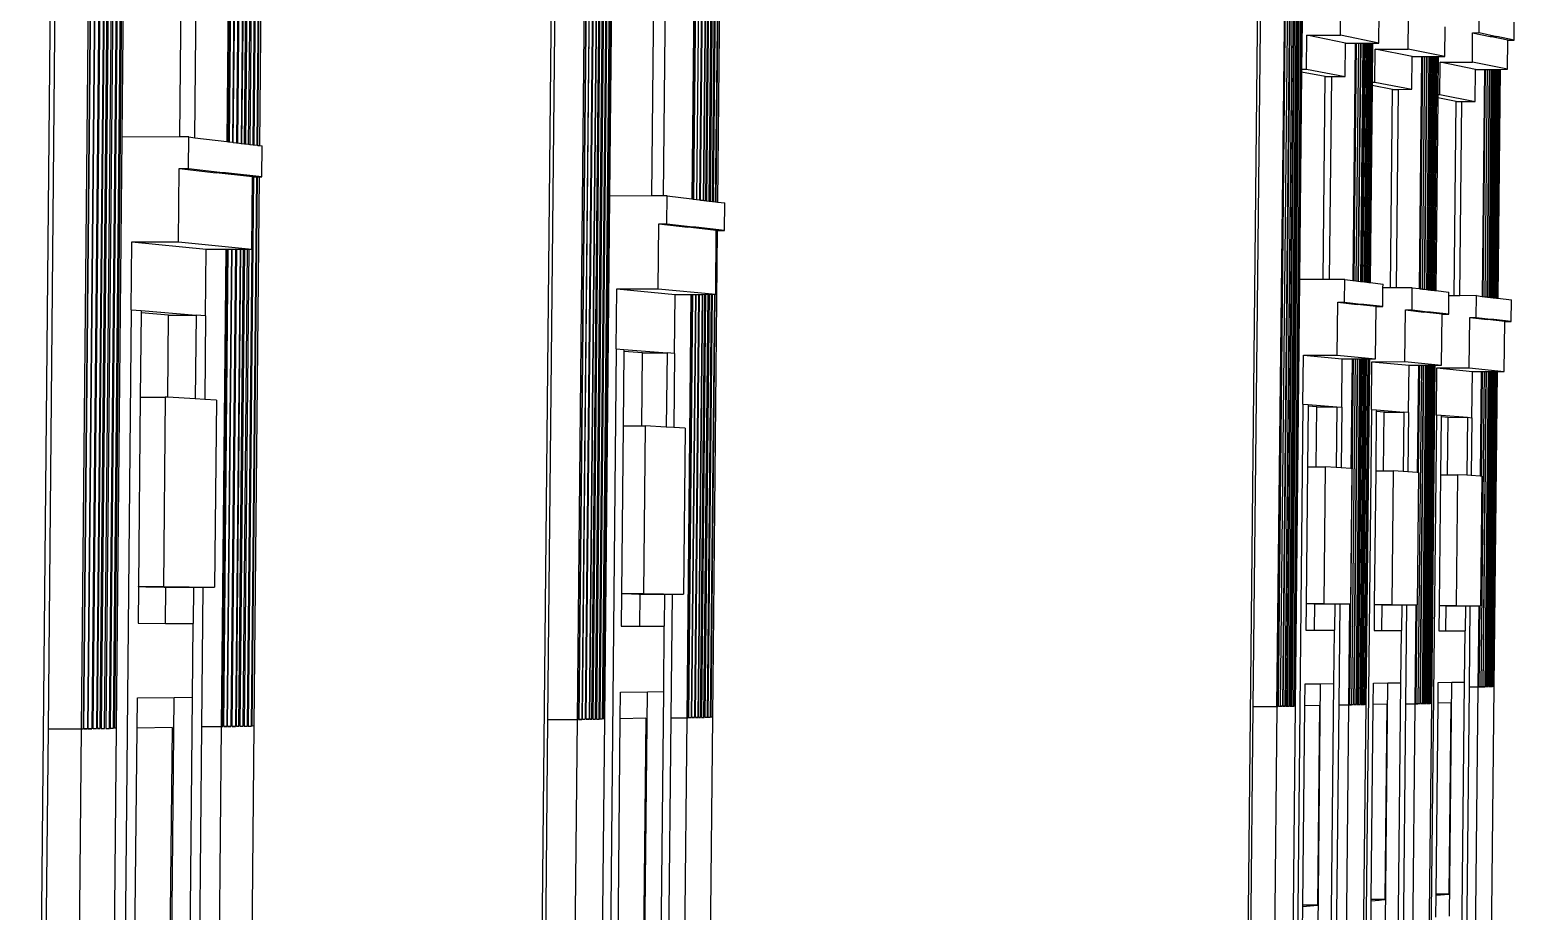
# Model space of a CAD drawing. Extents: x -106 to 80, y -44 to 65.
# Drawn here: x 71.34 to 77.96, y 6.22 to 10.15 of the extents above; entities that cross this region are included whole.
import ezdxf

# ---------------------------------------------------------------- set-up
doc = ezdxf.new("R2010")
doc.units = 0
doc.layers.get('0').update_dxf_attribs({"linetype": 'CONTINUOUS'})

msp = doc.modelspace()

# ---------------------------------------------------------------- linework, layer by layer
for p, q in [((71.3415, 0.549), (71.5346, 20.8057)), ((73.5786, 1.3475), (73.7545, 19.2378)), ((71.5835, 7.0342), (71.6895, 18.1335)), ((71.7051, 18.1337), (71.599, 7.0342)), ((71.6022, 7.0346), (71.7082, 18.1228)), ((71.7238, 18.123), (71.6178, 7.0346)), ((71.6238, 7.035), (71.7297, 18.1106)), ((71.7452, 18.1108), (71.6393, 7.035)), ((71.6437, 7.0353), (71.7496, 18.1014)), ((71.6556, 7.0353), (71.7615, 18.1015)), ((71.7659, 18.09), (71.6601, 7.0357)), ((71.6755, 7.0357), (71.7813, 18.0902)), ((71.7872, 18.0779), (71.6815, 7.0361)), ((71.6969, 7.0361), (71.8026, 18.0781)), ((71.8057, 18.0673), (71.7001, 7.0365)), ((71.7155, 7.0364), (71.8211, 18.0675)), ((76.736, 2.4746), (76.8852, 17.0254)), ((73.791, 7.0763), (73.8876, 16.8811)), ((73.8997, 16.8813), (73.8031, 7.0763)), ((73.8056, 7.0766), (73.9022, 16.8728)), ((73.9143, 16.8729), (73.8177, 7.0766)), ((73.8224, 7.0769), (73.9189, 16.8633)), ((73.931, 16.8634), (73.8345, 7.0769)), ((73.838, 7.0771), (73.9344, 16.856)), ((73.8473, 7.0771), (73.9437, 16.8561)), ((73.9471, 16.8472), (73.8508, 7.0774)), ((73.8629, 7.0774), (73.9592, 16.8473)), ((73.9638, 16.8377), (73.8675, 7.0777)), ((73.8796, 7.0777), (73.9758, 16.8378)), ((73.9782, 16.8294), (73.882, 7.078)), ((73.8941, 7.078), (73.9903, 16.8296)), ((76.9071, 7.1345), (76.989, 15.1123)), ((76.9971, 15.1124), (76.9152, 7.1345)), ((76.9168, 7.1347), (76.9987, 15.1068)), ((77.0067, 15.1069), (76.9249, 7.1347)), ((76.928, 7.1349), (77.0098, 15.1005)), ((77.0178, 15.1006), (76.936, 7.1349)), ((76.9383, 7.135), (77.0201, 15.0957)), ((76.9445, 7.135), (77.0262, 15.0958)), ((77.0285, 15.0898), (76.9468, 7.1352)), ((76.9548, 7.1352), (77.0365, 15.0899)), ((77.0395, 15.0836), (76.9579, 7.1354)), ((76.9658, 7.1354), (77.0475, 15.0836)), ((77.0491, 15.0781), (76.9675, 7.1356)), ((76.9755, 7.1356), (77.0571, 15.0782)), ((76.7948, 7.1342), (76.8672, 13.781)), ((76.9009, 7.1342), (76.9734, 13.7818)), ((71.6428, 13.6306), (71.5798, 7.0339)), ((71.7818, 13.5847), (71.7191, 7.0365)), ((73.8455, 12.9031), (73.7881, 7.076)), ((73.954, 12.8673), (73.8969, 7.0781)), ((76.9539, 11.8752), (76.9052, 7.1343)), ((77.0258, 11.8515), (76.9773, 7.1357)), ((71.4247, 7.0338), (71.4685, 11.6262)), ((71.6153, 11.6269), (71.5714, 7.0337)), ((72.3374, 9.6369), (72.3535, 11.3026)), ((72.3564, 11.3026), (72.3404, 9.6366)), ((72.3547, 9.6348), (72.3708, 11.3027)), ((72.3581, 9.6344), (72.3742, 11.3027)), ((72.382, 11.3028), (72.3659, 9.6334)), ((73.6516, 7.0759), (73.6915, 11.1325)), ((73.8215, 11.1331), (73.7815, 7.0759)), ((72.2342, 11.1147), (72.2201, 9.6514)), ((72.2279, 9.6504), (72.2421, 11.1148)), ((72.2314, 9.65), (72.2455, 11.1148)), ((72.26, 11.1149), (72.2459, 9.6482)), ((72.2489, 9.6478), (72.2631, 11.1149)), ((72.2776, 11.1149), (72.2634, 9.646)), ((72.269, 9.6453), (72.2832, 11.115)), ((72.2977, 11.115), (72.2835, 9.6436)), ((72.2877, 9.643), (72.3019, 11.115)), ((72.2988, 9.6417), (72.313, 11.1151)), ((72.3172, 11.1151), (72.303, 9.6412)), ((72.3174, 9.6394), (72.3317, 11.1152)), ((72.3372, 11.1152), (72.323, 9.6387)), ((71.7649, 10.9571), (71.7526, 9.6715)), ((72.011, 9.6722), (72.0229, 10.9081)), ((72.0782, 9.6689), (72.0901, 10.9084)), ((74.4223, 10.8585), (74.4077, 9.3817)), ((74.3058, 10.692), (74.2929, 9.3959)), ((74.2991, 9.3951), (74.312, 10.692)), ((74.3018, 9.3948), (74.3147, 10.692)), ((74.3261, 10.6921), (74.3132, 9.3934)), ((74.3156, 9.3931), (74.3285, 10.6921)), ((74.3399, 10.6921), (74.327, 9.3917)), ((74.3314, 9.3911), (74.3443, 10.6921)), ((74.3557, 10.6922), (74.3428, 9.3897)), ((74.3461, 9.3893), (74.359, 10.6922)), ((74.3549, 9.3882), (74.3678, 10.6922)), ((74.3711, 10.6922), (74.3581, 9.3878)), ((74.3695, 9.3864), (74.3825, 10.6923)), ((74.3869, 10.6923), (74.3739, 9.3859)), ((74.3852, 9.3845), (74.3982, 10.6923)), ((74.4006, 10.6924), (74.3876, 9.3842)), ((74.3989, 9.3828), (74.4119, 10.6924)), ((74.4015, 9.3825), (74.4145, 10.6924)), ((73.9376, 10.5446), (73.9264, 9.4088)), ((74.114, 9.4092), (74.1249, 10.509)), ((74.1668, 9.4094), (74.1777, 10.5092)), ((77.0147, 10.3477), (77.0108, 9.9743)), ((77.1839, 10.1258), (77.1853, 10.2633)), ((77.355, 10.0908), (77.3564, 10.2265)), ((77.4855, 10.0641), (77.4869, 10.1985)), ((77.8018, 10.137), (77.8026, 10.2183)), ((77.032, 9.9743), (77.0335, 10.1253)), ((77.0335, 10.1253), (77.1839, 10.1258)), ((77.2065, 10.0903), (77.0335, 10.1253)), ((77.355, 10.0908), (77.1839, 10.1258)), ((77.649, 10.0306), (77.6504, 10.1633)), ((77.7716, 10.0055), (77.773, 10.1369)), ((77.773, 10.1369), (77.8018, 10.137)), ((77.773, 10.1369), (77.8517, 10.12)), ((77.8018, 10.137), (77.8803, 10.1201)), ((77.9578, 10.1034), (77.9587, 10.1836)), ((77.205, 9.9413), (77.2065, 10.0903)), ((77.2065, 10.0903), (77.2499, 10.0905)), ((77.2499, 10.0905), (77.239, 9.0327)), ((77.2432, 9.0322), (77.2541, 10.0905)), ((77.245, 9.0319), (77.2559, 10.0905)), ((77.2499, 10.0905), (77.2541, 10.0905)), ((77.2636, 10.0905), (77.2526, 9.031)), ((77.2541, 10.0905), (77.2559, 10.0905)), ((77.2542, 9.0308), (77.2651, 10.0905)), ((77.2559, 10.0905), (77.2636, 10.0905)), ((77.2728, 10.0905), (77.2619, 9.0299)), ((77.2636, 10.0905), (77.2651, 10.0905)), ((77.2648, 9.0295), (77.2758, 10.0905)), ((77.2651, 10.0905), (77.2728, 10.0905)), ((77.2834, 10.0906), (77.2725, 9.0286)), ((77.2728, 10.0905), (77.2758, 10.0905)), ((77.2747, 9.0283), (77.2856, 10.0906)), ((77.2758, 10.0905), (77.2834, 10.0906)), ((77.2805, 9.0276), (77.2915, 10.0906)), ((77.2937, 10.0906), (77.2827, 9.0273)), ((77.2834, 10.0906), (77.2856, 10.0906)), ((77.2856, 10.0906), (77.2915, 10.0906)), ((77.2904, 9.0264), (77.3013, 10.0906)), ((77.2915, 10.0906), (77.2937, 10.0906)), ((77.3043, 10.0906), (77.2933, 9.026)), ((77.2937, 10.0906), (77.3013, 10.0906)), ((77.3009, 9.0251), (77.3119, 10.0906)), ((77.3013, 10.0906), (77.3043, 10.0906)), ((77.3135, 10.0907), (77.3025, 9.0249)), ((77.3043, 10.0906), (77.3119, 10.0906)), ((77.3101, 9.0239), (77.3211, 10.0907)), ((77.3119, 9.0237), (77.3229, 10.0907)), ((77.3119, 10.0906), (77.3135, 10.0907)), ((77.3135, 10.0907), (77.3211, 10.0907)), ((77.3211, 10.0907), (77.3229, 10.0907)), ((77.3229, 10.0907), (77.327, 10.0907)), ((77.327, 10.0907), (77.3252, 9.916)), ((77.327, 10.0907), (77.355, 10.0908)), ((77.337, 9.916), (77.3385, 10.0636)), ((77.3385, 10.0636), (77.4855, 10.0641)), ((77.5038, 10.0301), (77.3385, 10.0636)), ((77.649, 10.0306), (77.4855, 10.0641)), ((77.8517, 10.12), (77.8803, 10.1201)), ((77.9294, 10.1033), (77.8517, 10.12)), ((77.9578, 10.1034), (77.8803, 10.1201)), ((77.9281, 9.9735), (77.9294, 10.1033)), ((77.9294, 10.1033), (77.9578, 10.1034)), ((77.5023, 9.8844), (77.5038, 10.0301)), ((77.5038, 10.0301), (77.5455, 10.0303)), ((77.5455, 10.0303), (77.5348, 8.9962)), ((77.5387, 8.9957), (77.5495, 10.0303)), ((77.5405, 8.9955), (77.5512, 10.0303)), ((77.5455, 10.0303), (77.5495, 10.0303)), ((77.5585, 10.0303), (77.5478, 8.9946)), ((77.5493, 8.9944), (77.56, 10.0303)), ((77.5495, 10.0303), (77.5512, 10.0303)), ((77.5512, 10.0303), (77.5585, 10.0303)), ((77.5674, 10.0303), (77.5566, 8.9935)), ((77.5585, 10.0303), (77.56, 10.0303)), ((77.5594, 8.9932), (77.5702, 10.0303)), ((77.56, 10.0303), (77.5674, 10.0303)), ((77.5775, 10.0304), (77.5668, 8.9923)), ((77.5674, 10.0303), (77.5702, 10.0303)), ((77.5689, 8.992), (77.5796, 10.0304)), ((77.5702, 10.0303), (77.5775, 10.0304)), ((77.5745, 8.9913), (77.5852, 10.0304)), ((77.5873, 10.0304), (77.5766, 8.9911)), ((77.5775, 10.0304), (77.5796, 10.0304)), ((77.5796, 10.0304), (77.5852, 10.0304)), ((77.5839, 8.9902), (77.5946, 10.0304)), ((77.5852, 10.0304), (77.5873, 10.0304)), ((77.5975, 10.0304), (77.5867, 8.9898)), ((77.5873, 10.0304), (77.5946, 10.0304)), ((77.594, 8.9889), (77.6047, 10.0305)), ((77.5946, 10.0304), (77.5975, 10.0304)), ((77.6063, 10.0305), (77.5955, 8.9887)), ((77.5975, 10.0304), (77.6047, 10.0305)), ((77.6027, 8.9878), (77.6135, 10.0305)), ((77.6044, 8.9876), (77.6152, 10.0305)), ((77.6047, 10.0305), (77.6063, 10.0305)), ((77.6063, 10.0305), (77.6135, 10.0305)), ((77.6135, 10.0305), (77.6152, 10.0305)), ((77.6152, 10.0305), (77.6192, 10.0305)), ((77.6192, 10.0305), (77.6174, 9.8607)), ((77.6192, 10.0305), (77.649, 10.0306)), ((77.6263, 9.8607), (77.6278, 10.0051)), ((77.6278, 10.0051), (77.7716, 10.0055)), ((77.7859, 9.973), (77.6278, 10.0051)), ((77.9281, 9.9735), (77.7716, 10.0055)), ((77.0107, 9.961), (77.0012, 9.0368)), ((77.0108, 9.9743), (77.0107, 9.961)), ((77.1159, 9.941), (77.0107, 9.961)), ((77.0108, 9.9743), (77.032, 9.9743)), ((77.032, 9.9743), (77.205, 9.9413)), ((77.1066, 9.037), (77.1159, 9.941)), ((77.1159, 9.941), (77.1447, 9.9411)), ((77.1354, 9.037), (77.1447, 9.9411)), ((77.1447, 9.9411), (77.205, 9.9413)), ((77.7845, 9.8305), (77.7859, 9.973)), ((77.7859, 9.973), (77.8253, 9.9732)), ((77.8253, 9.9732), (77.8148, 8.9617)), ((77.8186, 8.9612), (77.8292, 9.9732)), ((77.8203, 8.961), (77.8308, 9.9732)), ((77.8253, 9.9732), (77.8292, 9.9732)), ((77.8378, 9.9732), (77.8273, 8.9602)), ((77.8288, 8.96), (77.8393, 9.9732)), ((77.8292, 9.9732), (77.8308, 9.9732)), ((77.8308, 9.9732), (77.8378, 9.9732)), ((77.8463, 9.9732), (77.8358, 8.9591)), ((77.8378, 9.9732), (77.8393, 9.9732)), ((77.8385, 8.9588), (77.849, 9.9732)), ((77.8393, 9.9732), (77.8463, 9.9732)), ((77.856, 9.9733), (77.8455, 8.9579)), ((77.8463, 9.9732), (77.849, 9.9732)), ((77.8475, 8.9577), (77.858, 9.9733)), ((77.849, 9.9732), (77.856, 9.9733)), ((77.8528, 8.957), (77.8634, 9.9733)), ((77.8654, 9.9733), (77.8549, 8.9568)), ((77.856, 9.9733), (77.858, 9.9733)), ((77.858, 9.9733), (77.8634, 9.9733)), ((77.8618, 8.9559), (77.8724, 9.9733)), ((77.8634, 9.9733), (77.8654, 9.9733)), ((77.8751, 9.9733), (77.8645, 8.9556)), ((77.8654, 9.9733), (77.8724, 9.9733)), ((77.8715, 8.9547), (77.8821, 9.9733)), ((77.8724, 9.9733), (77.8751, 9.9733)), ((77.8835, 9.9733), (77.8729, 8.9545)), ((77.8751, 9.9733), (77.8821, 9.9733)), ((77.8799, 8.9537), (77.8905, 9.9734)), ((77.8815, 8.9535), (77.8921, 9.9734)), ((77.8821, 9.9733), (77.8835, 9.9733)), ((77.8835, 9.9733), (77.8905, 9.9734)), ((77.8959, 9.9734), (77.8853, 8.953)), ((77.8905, 9.9734), (77.8921, 9.9734)), ((77.8921, 9.9734), (77.8959, 9.9734)), ((77.8959, 9.9734), (77.9281, 9.9735)), ((77.325, 9.9013), (77.316, 9.0232)), ((77.3252, 9.916), (77.325, 9.9013)), ((77.4152, 9.8842), (77.325, 9.9013)), ((77.3252, 9.916), (77.337, 9.916)), ((77.337, 9.916), (77.5023, 9.8844)), ((77.4061, 8.9998), (77.4152, 9.8842)), ((77.4152, 9.8842), (77.4425, 9.8842)), ((77.4334, 8.9999), (77.4425, 9.8842)), ((77.4425, 9.8842), (77.5023, 9.8844)), ((77.6174, 9.8607), (77.6173, 9.8458)), ((77.6174, 9.8607), (77.6263, 9.8607)), ((77.6263, 9.8607), (77.7845, 9.8305)), ((77.6173, 9.8458), (77.6084, 8.9872)), ((77.6992, 9.8302), (77.6173, 9.8458)), ((77.6902, 8.9646), (77.6992, 9.8302)), ((77.6992, 9.8302), (77.7246, 9.8303)), ((77.7156, 8.9647), (77.7246, 9.8303)), ((77.7246, 9.8303), (77.7845, 9.8305)), ((71.7526, 9.6715), (71.7274, 7.0367)), ((72.011, 9.6722), (71.7526, 9.6715)), ((72.0502, 9.6723), (72.011, 9.6722)), ((72.0489, 9.5319), (72.0502, 9.6723)), ((72.0502, 9.6723), (72.0782, 9.6689)), ((72.0782, 9.6689), (72.2201, 9.6514)), ((72.2201, 9.6514), (72.2279, 9.6504)), ((72.2279, 9.6504), (72.2314, 9.65)), ((72.2314, 9.65), (72.2459, 9.6482)), ((72.2459, 9.6482), (72.2489, 9.6478)), ((72.2489, 9.6478), (72.2634, 9.646)), ((72.2634, 9.646), (72.269, 9.6453)), ((72.269, 9.6453), (72.2835, 9.6436)), ((72.2835, 9.6436), (72.2877, 9.643)), ((72.2877, 9.643), (72.2988, 9.6417)), ((72.2988, 9.6417), (72.303, 9.6412)), ((72.303, 9.6412), (72.3174, 9.6394)), ((72.3174, 9.6394), (72.323, 9.6387)), ((72.323, 9.6387), (72.3374, 9.6369)), ((72.3374, 9.6369), (72.3404, 9.6366)), ((72.3404, 9.6366), (72.3547, 9.6348)), ((72.3547, 9.6348), (72.3581, 9.6344)), ((72.3581, 9.6344), (72.3659, 9.6334)), ((72.3659, 9.6334), (72.3772, 9.632)), ((72.3759, 9.4941), (72.3772, 9.632)), ((72.0043, 9.2048), (72.0074, 9.5318)), ((72.0074, 9.5318), (72.0489, 9.5319)), ((72.0074, 9.5318), (72.1727, 9.5127)), ((72.0489, 9.5319), (72.2138, 9.5129)), ((72.2138, 9.5129), (72.1727, 9.5127)), ((72.3351, 9.494), (72.1727, 9.5127)), ((72.3759, 9.4941), (72.2138, 9.5129)), ((72.3124, 7.0462), (72.336, 9.494)), ((72.339, 9.494), (72.3153, 7.0466)), ((72.3297, 7.0466), (72.3534, 9.4941)), ((72.332, 9.1727), (72.3351, 9.494)), ((72.3331, 7.0466), (72.3567, 9.4941)), ((72.3351, 9.494), (72.336, 9.494)), ((72.336, 9.494), (72.339, 9.494)), ((72.339, 9.494), (72.3534, 9.4941)), ((72.3645, 9.4941), (72.3409, 7.0468)), ((72.3534, 9.4941), (72.3567, 9.4941)), ((72.3567, 9.4941), (72.3645, 9.4941)), ((72.3645, 9.4941), (72.3759, 9.4941)), ((73.9264, 9.4088), (73.9034, 7.0782)), ((74.114, 9.4092), (73.9264, 9.4088)), ((74.1668, 9.4094), (74.114, 9.4092)), ((74.183, 9.4094), (74.1668, 9.4094)), ((74.1818, 9.2852), (74.183, 9.4094)), ((74.183, 9.4094), (74.2929, 9.3959)), ((74.2929, 9.3959), (74.2991, 9.3951)), ((74.2991, 9.3951), (74.3018, 9.3948)), ((74.3018, 9.3948), (74.3132, 9.3934)), ((74.3132, 9.3934), (74.3156, 9.3931)), ((74.3156, 9.3931), (74.327, 9.3917)), ((74.327, 9.3917), (74.3314, 9.3911)), ((74.3314, 9.3911), (74.3428, 9.3897)), ((74.3428, 9.3897), (74.3461, 9.3893)), ((74.3461, 9.3893), (74.3549, 9.3882)), ((74.3549, 9.3882), (74.3581, 9.3878)), ((74.3581, 9.3878), (74.3695, 9.3864)), ((74.3695, 9.3864), (74.3739, 9.3859)), ((74.3739, 9.3859), (74.3852, 9.3845)), ((74.3852, 9.3845), (74.3876, 9.3842)), ((74.3876, 9.3842), (74.3989, 9.3828)), ((74.3989, 9.3828), (74.4015, 9.3825)), ((74.4015, 9.3825), (74.4077, 9.3817)), ((74.4077, 9.3817), (74.4394, 9.3778)), ((74.4381, 9.2556), (74.4394, 9.3778)), ((74.1422, 8.9959), (74.145, 9.2851)), ((74.145, 9.2851), (74.1818, 9.2852)), ((74.145, 9.2851), (74.2745, 9.2702)), ((74.1818, 9.2852), (74.311, 9.2703)), ((74.311, 9.2703), (74.2745, 9.2702)), ((74.4019, 9.2555), (74.2745, 9.2702)), ((74.4381, 9.2556), (74.311, 9.2703)), ((71.7941, 8.9015), (71.797, 9.2043)), ((71.797, 9.2043), (72.0043, 9.2048)), ((71.797, 9.2043), (72.1284, 9.1723)), ((72.0043, 9.2048), (72.332, 9.1727)), ((74.4064, 9.2555), (74.3849, 7.086)), ((74.3991, 8.9708), (74.4019, 9.2555)), ((74.4019, 9.2555), (74.4064, 9.2555)), ((74.4064, 9.2555), (74.4381, 9.2556)), ((72.1255, 8.8749), (72.1284, 9.1723)), ((72.1284, 9.1723), (72.2154, 9.1725)), ((72.2154, 9.1725), (72.1949, 7.044)), ((72.2028, 7.0441), (72.2233, 9.1725)), ((72.2062, 7.0445), (72.2268, 9.1725)), ((72.2154, 9.1725), (72.2233, 9.1725)), ((72.2413, 9.1726), (72.2208, 7.0445)), ((72.2233, 9.1725), (72.2268, 9.1725)), ((72.2238, 7.0448), (72.2443, 9.1726)), ((72.2268, 9.1725), (72.2413, 9.1726)), ((72.2589, 9.1726), (72.2383, 7.0448)), ((72.2413, 9.1726), (72.2443, 9.1726)), ((72.2439, 7.0452), (72.2645, 9.1726)), ((72.2443, 9.1726), (72.2589, 9.1726)), ((72.279, 9.1726), (72.2584, 7.0452)), ((72.2589, 9.1726), (72.2645, 9.1726)), ((72.2626, 7.0455), (72.2831, 9.1726)), ((72.2645, 9.1726), (72.279, 9.1726)), ((72.2737, 7.0455), (72.2943, 9.1727)), ((72.2985, 9.1727), (72.2779, 7.0459)), ((72.279, 9.1726), (72.2831, 9.1726)), ((72.2831, 9.1726), (72.2943, 9.1727)), ((72.2924, 7.0458), (72.3129, 9.1727)), ((72.2943, 9.1727), (72.2985, 9.1727)), ((72.3185, 9.1727), (72.298, 7.0462)), ((72.2985, 9.1727), (72.3129, 9.1727)), ((72.3129, 9.1727), (72.3185, 9.1727)), ((72.3185, 9.1727), (72.332, 9.1727)), ((77.0012, 9.0368), (76.9817, 7.1357)), ((77.1066, 9.037), (77.0012, 9.0368)), ((77.1354, 9.037), (77.1066, 9.037)), ((77.2028, 9.0371), (77.1354, 9.037)), ((77.2017, 8.9359), (77.2028, 9.0371)), ((77.2028, 9.0371), (77.239, 9.0327)), ((77.239, 9.0327), (77.2432, 9.0322)), ((77.2432, 9.0322), (77.245, 9.0319)), ((77.245, 9.0319), (77.2526, 9.031)), ((77.2526, 9.031), (77.2542, 9.0308)), ((77.2542, 9.0308), (77.2619, 9.0299)), ((77.2619, 9.0299), (77.2648, 9.0295)), ((77.2648, 9.0295), (77.2725, 9.0286)), ((77.2725, 9.0286), (77.2747, 9.0283)), ((77.2747, 9.0283), (77.2805, 9.0276)), ((77.2805, 9.0276), (77.2827, 9.0273)), ((77.2827, 9.0273), (77.2904, 9.0264)), ((77.2904, 9.0264), (77.2933, 9.026)), ((77.2933, 9.026), (77.3009, 9.0251)), ((77.3009, 9.0251), (77.3025, 9.0249)), ((77.3025, 9.0249), (77.3101, 9.0239)), ((77.3101, 9.0239), (77.3119, 9.0237)), ((77.3119, 9.0237), (77.316, 9.0232)), ((77.316, 9.0232), (77.3736, 9.0161)), ((77.3726, 8.9162), (77.3734, 8.9998)), ((77.3734, 8.9998), (77.3736, 9.0161)), ((77.4061, 8.9998), (77.3734, 8.9998)), ((77.4334, 8.9999), (77.4061, 8.9998)), ((77.5039, 9), (77.4334, 8.9999)), ((77.5029, 8.9011), (77.5039, 9)), ((77.5039, 9), (77.5348, 8.9962)), ((73.9557, 8.7277), (73.9584, 8.9955)), ((73.9584, 8.9955), (74.1422, 8.9959)), ((73.9584, 8.9955), (74.2182, 8.9704)), ((74.1422, 8.9959), (74.3991, 8.9708)), ((74.2156, 8.7068), (74.2182, 8.9704)), ((74.2182, 8.9704), (74.2887, 8.9705)), ((74.2887, 8.9705), (74.27, 7.0838)), ((74.2762, 7.0839), (74.2949, 8.9706)), ((74.2789, 7.0842), (74.2976, 8.9706)), ((74.2887, 8.9705), (74.2949, 8.9706)), ((74.309, 8.9706), (74.2903, 7.0841)), ((74.2927, 7.0844), (74.3114, 8.9706)), ((74.2949, 8.9706), (74.2976, 8.9706)), ((74.2976, 8.9706), (74.309, 8.9706)), ((74.3228, 8.9706), (74.3041, 7.0844)), ((74.3085, 7.0847), (74.3272, 8.9706)), ((74.309, 8.9706), (74.3114, 8.9706)), ((74.3114, 8.9706), (74.3228, 8.9706)), ((74.3387, 8.9706), (74.3199, 7.0847)), ((74.3228, 8.9706), (74.3272, 8.9706)), ((74.3232, 7.085), (74.342, 8.9706)), ((74.3272, 8.9706), (74.3387, 8.9706)), ((74.332, 7.0849), (74.3507, 8.9707)), ((74.354, 8.9707), (74.3353, 7.0852)), ((74.3387, 8.9706), (74.342, 8.9706)), ((74.342, 8.9706), (74.3507, 8.9707)), ((74.3467, 7.0852), (74.3654, 8.9707)), ((74.3507, 8.9707), (74.354, 8.9707)), ((74.3698, 8.9707), (74.351, 7.0855)), ((74.354, 8.9707), (74.3654, 8.9707)), ((74.3624, 7.0855), (74.3811, 8.9707)), ((74.3835, 8.9707), (74.3647, 7.0858)), ((74.3654, 8.9707), (74.3698, 8.9707)), ((74.3698, 8.9707), (74.3811, 8.9707)), ((74.3761, 7.0858), (74.3948, 8.9707)), ((74.3787, 7.0858), (74.3974, 8.9707)), ((74.3811, 8.9707), (74.3835, 8.9707)), ((74.3835, 8.9707), (74.3948, 8.9707)), ((74.3948, 8.9707), (74.3974, 8.9707)), ((74.3974, 8.9707), (74.3991, 8.9708)), ((77.1692, 8.7001), (77.1717, 8.9359)), ((77.1717, 8.9359), (77.2578, 8.9259)), ((77.1717, 8.9359), (77.2017, 8.9359)), ((77.2017, 8.9359), (77.2877, 8.926)), ((77.5348, 8.9962), (77.5387, 8.9957)), ((77.5387, 8.9957), (77.5405, 8.9955)), ((77.5405, 8.9955), (77.5478, 8.9946)), ((77.5478, 8.9946), (77.5493, 8.9944)), ((77.5493, 8.9944), (77.5566, 8.9935)), ((77.5566, 8.9935), (77.5594, 8.9932)), ((77.5594, 8.9932), (77.5668, 8.9923)), ((77.5668, 8.9923), (77.5689, 8.992)), ((77.5689, 8.992), (77.5745, 8.9913)), ((77.5745, 8.9913), (77.5766, 8.9911)), ((77.5766, 8.9911), (77.5839, 8.9902)), ((77.5839, 8.9902), (77.5867, 8.9898)), ((77.5867, 8.9898), (77.594, 8.9889)), ((77.594, 8.9889), (77.5955, 8.9887)), ((77.5955, 8.9887), (77.6027, 8.9878)), ((77.6027, 8.9878), (77.6044, 8.9876)), ((77.6044, 8.9876), (77.6084, 8.9872)), ((77.6084, 8.9872), (77.6672, 8.9799)), ((77.6662, 8.8822), (77.667, 8.9646)), ((77.667, 8.9646), (77.6672, 8.9799)), ((77.6902, 8.9646), (77.667, 8.9646)), ((77.7156, 8.9647), (77.6902, 8.9646)), ((77.7896, 8.9648), (77.7156, 8.9647)), ((77.7886, 8.8681), (77.7896, 8.9648)), ((77.7896, 8.9648), (77.8148, 8.9617)), ((77.8148, 8.9617), (77.8186, 8.9612)), ((77.8186, 8.9612), (77.8203, 8.961)), ((77.8203, 8.961), (77.8273, 8.9602)), ((77.8273, 8.9602), (77.8288, 8.96)), ((77.8288, 8.96), (77.8358, 8.9591)), ((77.8358, 8.9591), (77.8385, 8.9588)), ((77.8385, 8.9588), (77.8455, 8.9579)), ((77.8455, 8.9579), (77.8475, 8.9577)), ((77.8475, 8.9577), (77.8528, 8.957)), ((77.8528, 8.957), (77.8549, 8.9568)), ((77.8549, 8.9568), (77.8618, 8.9559)), ((77.8618, 8.9559), (77.8645, 8.9556)), ((77.8645, 8.9556), (77.8715, 8.9547)), ((77.8715, 8.9547), (77.8729, 8.9545)), ((77.8729, 8.9545), (77.8799, 8.9537)), ((77.8799, 8.9537), (77.8815, 8.9535)), ((77.8815, 8.9535), (77.8853, 8.953)), ((77.8853, 8.953), (77.9458, 8.9456)), ((77.9448, 8.85), (77.9458, 8.9456)), ((71.7941, 8.9015), (71.7264, 1.8322)), ((71.7941, 8.9015), (71.8379, 8.898)), ((71.8378, 8.8879), (71.8342, 8.513)), ((71.8379, 8.898), (71.8378, 8.8879)), ((71.9606, 8.8781), (71.8378, 8.8879)), ((71.8379, 8.898), (72.0831, 8.8783)), ((71.9571, 8.5124), (71.9606, 8.8781)), ((71.9606, 8.8781), (72.0831, 8.8783)), ((72.0831, 8.8783), (72.0795, 8.5051)), ((72.1255, 8.8749), (72.0831, 8.8783)), ((72.1255, 8.8749), (72.1219, 8.5025)), ((77.2877, 8.926), (77.2578, 8.9259)), ((77.3429, 8.9161), (77.2578, 8.9259)), ((77.3726, 8.9162), (77.2877, 8.926)), ((77.3405, 8.6833), (77.3429, 8.9161)), ((77.3429, 8.9161), (77.3726, 8.9162)), ((77.4711, 8.6706), (77.4735, 8.901)), ((77.4735, 8.901), (77.5029, 8.9011)), ((77.4735, 8.901), (77.5558, 8.8915)), ((77.5029, 8.9011), (77.5851, 8.8916)), ((77.5851, 8.8916), (77.5558, 8.8915)), ((77.6371, 8.8822), (77.5558, 8.8915)), ((77.6662, 8.8822), (77.5851, 8.8916)), ((77.6348, 8.6546), (77.6371, 8.8822)), ((77.6371, 8.8822), (77.6662, 8.8822)), ((77.7575, 8.6426), (77.7598, 8.868)), ((77.7598, 8.868), (77.7886, 8.8681)), ((77.7598, 8.868), (77.8386, 8.8589)), ((77.7886, 8.8681), (77.8672, 8.859)), ((77.8672, 8.859), (77.8386, 8.8589)), ((77.9164, 8.8499), (77.8386, 8.8589)), ((77.9448, 8.85), (77.8672, 8.859)), ((77.9141, 8.6273), (77.9164, 8.8499)), ((77.9164, 8.8499), (77.9448, 8.85)), ((73.9557, 8.7277), (73.894, 2.4757)), ((73.9557, 8.7277), (73.99, 8.7249)), ((73.9899, 8.716), (73.9867, 8.3843)), ((73.99, 8.7249), (73.9899, 8.716)), ((74.0735, 8.7093), (73.9899, 8.716)), ((73.99, 8.7249), (74.1822, 8.7094)), ((74.0703, 8.3844), (74.0735, 8.7093)), ((74.0735, 8.7093), (74.1822, 8.7094)), ((74.1822, 8.7094), (74.1789, 8.3787)), ((74.2156, 8.7068), (74.1822, 8.7094)), ((74.2156, 8.7068), (74.2123, 8.3767)), ((77.0166, 8.4815), (77.0189, 8.6998)), ((77.0189, 8.6998), (77.1692, 8.7001)), ((77.0189, 8.6998), (77.192, 8.6831)), ((77.1692, 8.7001), (77.3405, 8.6833)), ((77.1898, 8.4676), (77.192, 8.6831)), ((77.192, 8.6831), (77.2354, 8.6832)), ((77.2255, 7.1417), (77.2414, 8.6832)), ((77.2354, 8.6832), (77.2304, 8.1951)), ((77.249, 8.6832), (77.2331, 7.1417)), ((77.2345, 8.1949), (77.2396, 8.6832)), ((77.2347, 7.1419), (77.2506, 8.6832)), ((77.2354, 8.6832), (77.2396, 8.6832)), ((77.2396, 8.6832), (77.2414, 8.6832)), ((77.2414, 8.6832), (77.249, 8.6832)), ((77.2583, 8.6832), (77.2424, 7.1419)), ((77.2454, 7.1421), (77.2612, 8.6832)), ((77.249, 8.6832), (77.2506, 8.6832)), ((77.2506, 8.6832), (77.2583, 8.6832)), ((77.2689, 8.6832), (77.253, 7.1421)), ((77.2552, 7.1423), (77.2711, 8.6832)), ((77.2583, 8.6832), (77.2612, 8.6832)), ((77.2611, 7.1423), (77.277, 8.6832)), ((77.2612, 8.6832), (77.2689, 8.6832)), ((77.2792, 8.6832), (77.2633, 7.1425)), ((77.2689, 8.6832), (77.2711, 8.6832)), ((77.2709, 7.1425), (77.2868, 8.6832)), ((77.2711, 8.6832), (77.277, 8.6832)), ((77.2898, 8.6833), (77.2739, 7.1427)), ((77.277, 8.6832), (77.2792, 8.6832)), ((77.2792, 8.6832), (77.2868, 8.6832)), ((77.2815, 7.1427), (77.2974, 8.6833)), ((77.299, 8.6833), (77.2831, 7.1428)), ((77.2868, 8.6832), (77.2898, 8.6833)), ((77.2898, 8.6833), (77.2974, 8.6833)), ((77.2907, 7.1428), (77.3066, 8.6833)), ((77.2925, 7.1429), (77.3084, 8.6833)), ((77.3125, 8.6833), (77.2966, 7.1429)), ((77.2974, 8.6833), (77.299, 8.6833)), ((77.299, 8.6833), (77.3066, 8.6833)), ((77.3066, 8.6833), (77.3084, 8.6833)), ((77.3084, 8.6833), (77.3125, 8.6833)), ((77.3125, 8.6833), (77.3405, 8.6833)), ((77.3219, 8.4569), (77.3241, 8.6703)), ((77.3241, 8.6703), (77.4711, 8.6706)), ((77.3241, 8.6703), (77.4896, 8.6544)), ((77.4711, 8.6706), (77.6348, 8.6546)), ((77.4874, 8.4436), (77.4896, 8.6544)), ((77.4896, 8.6544), (77.5312, 8.6544)), ((77.5312, 8.6544), (77.5263, 8.1773)), ((77.5443, 8.6544), (77.5287, 7.1462)), ((77.5302, 7.1464), (77.5458, 8.6544)), ((77.5303, 8.1771), (77.5352, 8.6544)), ((77.5312, 8.6544), (77.5352, 8.6544)), ((77.532, 8.177), (77.5369, 8.6544)), ((77.5352, 8.6544), (77.5369, 8.6544)), ((77.5369, 8.6544), (77.5443, 8.6544)), ((77.5531, 8.6544), (77.5375, 7.1464)), ((77.5403, 7.1466), (77.5559, 8.6545)), ((77.5443, 8.6544), (77.5458, 8.6544)), ((77.5458, 8.6544), (77.5531, 8.6544)), ((77.5633, 8.6545), (77.5476, 7.1466)), ((77.5498, 7.1467), (77.5654, 8.6545)), ((77.5531, 8.6544), (77.5559, 8.6545)), ((77.5554, 7.1467), (77.571, 8.6545)), ((77.5559, 8.6545), (77.5633, 8.6545)), ((77.5731, 8.6545), (77.5575, 7.1469)), ((77.5633, 8.6545), (77.5654, 8.6545)), ((77.5648, 7.1469), (77.5804, 8.6545)), ((77.5654, 8.6545), (77.571, 8.6545)), ((77.5832, 8.6545), (77.5676, 7.1471)), ((77.571, 8.6545), (77.5731, 8.6545)), ((77.5731, 8.6545), (77.5804, 8.6545)), ((77.5749, 7.1471), (77.5905, 8.6545)), ((77.592, 8.6545), (77.5764, 7.1473)), ((77.5804, 8.6545), (77.5832, 8.6545)), ((77.5832, 8.6545), (77.5905, 8.6545)), ((77.5837, 7.1473), (77.5993, 8.6545)), ((77.5854, 7.1473), (77.601, 8.6545)), ((77.6049, 8.6545), (77.5893, 7.1474)), ((77.5905, 8.6545), (77.592, 8.6545)), ((77.592, 8.6545), (77.5993, 8.6545)), ((77.5993, 8.6545), (77.601, 8.6545)), ((77.601, 8.6545), (77.6049, 8.6545)), ((77.6049, 8.6545), (77.6348, 8.6546)), ((77.6115, 8.4336), (77.6136, 8.6424)), ((77.6136, 8.6424), (77.7575, 8.6426)), ((77.6136, 8.6424), (77.772, 8.6271)), ((77.7575, 8.6426), (77.9141, 8.6273)), ((77.7698, 8.4209), (77.772, 8.6271)), ((77.772, 8.6271), (77.8114, 8.6271)), ((77.8114, 8.6271), (77.8065, 8.1604)), ((77.8238, 8.6271), (77.8092, 7.2218)), ((77.8103, 8.1602), (77.8152, 8.6271)), ((77.8107, 7.222), (77.8253, 8.6272)), ((77.8114, 8.6271), (77.8152, 8.6271)), ((77.812, 8.1601), (77.8168, 8.6271)), ((77.8152, 8.6271), (77.8168, 8.6271)), ((77.8168, 8.6271), (77.8238, 8.6271)), ((77.8323, 8.6272), (77.8177, 7.222)), ((77.8204, 7.2221), (77.835, 8.6272)), ((77.8238, 8.6271), (77.8253, 8.6272)), ((77.8253, 8.6272), (77.8323, 8.6272)), ((77.842, 8.6272), (77.8274, 7.2221)), ((77.8294, 7.2222), (77.844, 8.6272)), ((77.8323, 8.6272), (77.835, 8.6272)), ((77.8348, 7.2222), (77.8494, 8.6272)), ((77.835, 8.6272), (77.842, 8.6272)), ((77.8514, 8.6272), (77.8368, 7.2223)), ((77.842, 8.6272), (77.844, 8.6272)), ((77.8438, 7.2223), (77.8584, 8.6272)), ((77.844, 8.6272), (77.8494, 8.6272)), ((77.8611, 8.6272), (77.8465, 7.2225)), ((77.8494, 8.6272), (77.8514, 8.6272)), ((77.8514, 8.6272), (77.8584, 8.6272)), ((77.8535, 7.2224), (77.8681, 8.6272)), ((77.8695, 8.6272), (77.8549, 7.2226)), ((77.8584, 8.6272), (77.8611, 8.6272)), ((77.8611, 8.6272), (77.8681, 8.6272)), ((77.8619, 7.2226), (77.8765, 8.6272)), ((77.8635, 7.2226), (77.8781, 8.6272)), ((77.8819, 8.6272), (77.8673, 7.2226)), ((77.8681, 8.6272), (77.8695, 8.6272)), ((77.8695, 8.6272), (77.8765, 8.6272)), ((77.8765, 8.6272), (77.8781, 8.6272)), ((77.8781, 8.6272), (77.8819, 8.6272)), ((77.8819, 8.6272), (77.9141, 8.6273)), ((71.8342, 8.513), (71.8261, 7.6683)), ((71.8342, 8.513), (71.9456, 8.5131)), ((71.9456, 8.5131), (71.9375, 7.6684)), ((71.9571, 8.5124), (71.9456, 8.5131)), ((72.0795, 8.5051), (71.9571, 8.5124)), ((72.1219, 8.5025), (72.0795, 8.5051)), ((72.1736, 8.4994), (72.1219, 8.5025)), ((72.1736, 8.4994), (72.1656, 7.665)), ((77.0166, 8.4815), (76.9642, 3.3852)), ((77.0166, 8.4815), (77.0394, 8.4796)), ((77.0393, 8.4723), (77.0366, 8.2019)), ((77.0394, 8.4796), (77.0393, 8.4723)), ((77.0783, 8.4692), (77.0393, 8.4723)), ((77.0394, 8.4796), (77.1675, 8.4693)), ((77.0756, 8.202), (77.0783, 8.4692)), ((77.0783, 8.4692), (77.1675, 8.4693)), ((77.1675, 8.4693), (77.1647, 8.1991)), ((77.1675, 8.4693), (77.1898, 8.4676)), ((77.1898, 8.4676), (77.187, 8.1977)), ((77.3219, 8.4569), (77.2705, 3.4796)), ((77.3219, 8.4569), (77.3437, 8.4552)), ((77.3436, 8.448), (77.3409, 8.1837)), ((77.3437, 8.4552), (77.3436, 8.448)), ((77.3789, 8.4452), (77.3436, 8.448)), ((77.3437, 8.4552), (77.4661, 8.4453)), ((77.3762, 8.1838), (77.3789, 8.4452)), ((77.3789, 8.4452), (77.4661, 8.4453)), ((77.4661, 8.4453), (77.4634, 8.1811)), ((77.4874, 8.4436), (77.4661, 8.4453)), ((77.4874, 8.4436), (77.4847, 8.1798)), ((77.6115, 8.4336), (77.561, 3.5651)), ((77.6115, 8.4336), (77.6323, 8.432)), ((77.6322, 8.425), (77.6295, 8.1665)), ((77.6323, 8.432), (77.6322, 8.425)), ((77.6641, 8.4224), (77.6322, 8.425)), ((77.6323, 8.432), (77.7494, 8.4225)), ((77.6614, 8.1665), (77.6641, 8.4224)), ((77.6641, 8.4224), (77.7494, 8.4225)), ((77.7494, 8.4225), (77.7468, 8.164)), ((77.7494, 8.4225), (77.7698, 8.4209)), ((77.7698, 8.4209), (77.7671, 8.1628)), ((73.9867, 8.3843), (73.9793, 7.6369)), ((73.9867, 8.3843), (74.0703, 8.3844)), ((74.0703, 8.3844), (74.0846, 8.3844)), ((74.0846, 8.3844), (74.0772, 7.6369)), ((74.1789, 8.3787), (74.0846, 8.3844)), ((74.2123, 8.3767), (74.1789, 8.3787)), ((74.2634, 8.3736), (74.2123, 8.3767)), ((74.2634, 8.3736), (74.256, 7.6343)), ((77.0366, 8.2019), (77.0303, 7.5924)), ((77.0366, 8.2019), (77.0756, 8.202)), ((77.0756, 8.202), (77.1158, 8.202)), ((77.1158, 8.202), (77.1095, 7.5924)), ((77.1647, 8.1991), (77.1158, 8.202)), ((77.187, 8.1977), (77.1647, 8.1991)), ((77.2304, 8.1951), (77.187, 8.1977)), ((77.2349, 8.1948), (77.2287, 7.5906)), ((77.2345, 8.1949), (77.2304, 8.1951)), ((77.2349, 8.1948), (77.2345, 8.1949)), ((77.3409, 8.1837), (77.3347, 7.5879)), ((77.3409, 8.1837), (77.3762, 8.1838)), ((77.3762, 8.1838), (77.4183, 8.1838)), ((77.4183, 8.1838), (77.4121, 7.5879)), ((77.4634, 8.1811), (77.4183, 8.1838)), ((77.4847, 8.1798), (77.4634, 8.1811)), ((77.5263, 8.1773), (77.4847, 8.1798)), ((77.5321, 8.1769), (77.526, 7.5863)), ((77.5303, 8.1771), (77.5263, 8.1773)), ((77.532, 8.177), (77.5303, 8.1771)), ((77.5321, 8.1769), (77.532, 8.177)), ((77.6295, 8.1665), (77.6235, 7.5837)), ((77.6295, 8.1665), (77.6614, 8.1665)), ((77.6614, 8.1665), (77.7052, 8.1665)), ((77.7052, 8.1665), (77.6991, 7.5837)), ((77.7468, 8.164), (77.7052, 8.1665)), ((77.7671, 8.1628), (77.7468, 8.164)), ((77.8065, 8.1604), (77.7671, 8.1628)), ((77.8103, 8.1602), (77.8065, 8.1604)), ((77.8141, 8.16), (77.8081, 7.5821)), ((77.812, 8.1601), (77.8103, 8.1602)), ((77.8141, 8.16), (77.812, 8.1601)), ((71.8261, 7.6666), (71.8246, 7.505)), ((71.8261, 7.6683), (71.8264, 7.6683)), ((71.8261, 7.6683), (71.8261, 7.6666)), ((71.8261, 7.6666), (71.8264, 7.6666)), ((71.8264, 7.6683), (71.8597, 7.6684)), ((71.8264, 7.6666), (71.8264, 7.6683)), ((71.8597, 7.6661), (71.8264, 7.6666)), ((71.8597, 7.6684), (71.8597, 7.6661)), ((71.8597, 7.6684), (71.9061, 7.6684)), ((71.9061, 7.6655), (71.8597, 7.6661)), ((71.9061, 7.6684), (71.9061, 7.6655)), ((71.9061, 7.6684), (71.9375, 7.6684)), ((71.9411, 7.665), (71.9061, 7.6655)), ((71.9375, 7.6684), (71.9411, 7.6683)), ((71.9411, 7.6683), (71.9411, 7.665)), ((71.9411, 7.6683), (72.1656, 7.665)), ((71.9411, 7.665), (71.949, 7.665)), ((71.9475, 7.5043), (71.949, 7.665)), ((71.949, 7.665), (72.0714, 7.665)), ((72.0714, 7.665), (72.0698, 7.5036)), ((72.0714, 7.665), (72.1139, 7.665)), ((72.1139, 7.665), (72.1079, 7.044)), ((72.1139, 7.665), (72.1656, 7.665)), ((73.9793, 7.6354), (73.9778, 7.4924)), ((73.9793, 7.6369), (74.0233, 7.6369)), ((73.9793, 7.6369), (73.9793, 7.6354)), ((74.0233, 7.6347), (73.9793, 7.6354)), ((74.0233, 7.6369), (74.0566, 7.6369)), ((74.0566, 7.6343), (74.0233, 7.6347)), ((74.0566, 7.6369), (74.0566, 7.6343)), ((74.0566, 7.6369), (74.0772, 7.6369)), ((74.0566, 7.6343), (74.0628, 7.6343)), ((74.0614, 7.4919), (74.0628, 7.6343)), ((74.0628, 7.6343), (74.1716, 7.6343)), ((74.0772, 7.6369), (74.256, 7.6343)), ((74.1716, 7.6343), (74.1701, 7.4913)), ((74.1716, 7.6343), (74.2049, 7.6343)), ((74.2049, 7.6343), (74.1995, 7.0838)), ((74.2049, 7.6343), (74.256, 7.6343)), ((77.0303, 7.5911), (77.0291, 7.4745)), ((77.0303, 7.5924), (77.0651, 7.5924)), ((77.0303, 7.5924), (77.0303, 7.5911)), ((77.0651, 7.5906), (77.0303, 7.5911)), ((77.0651, 7.5924), (77.0651, 7.5906)), ((77.0651, 7.5924), (77.1095, 7.5924)), ((77.0651, 7.5906), (77.0693, 7.5906)), ((77.0681, 7.4743), (77.0693, 7.5906)), ((77.0693, 7.5906), (77.1585, 7.5906)), ((77.1095, 7.5924), (77.2283, 7.5906)), ((77.1585, 7.5906), (77.1573, 7.4737)), ((77.1585, 7.5906), (77.1808, 7.5906)), ((77.1808, 7.5906), (77.1761, 7.1415)), ((77.1808, 7.5906), (77.2241, 7.5906)), ((77.2241, 7.5906), (77.2195, 7.1415)), ((77.2237, 7.1416), (77.2283, 7.5906)), ((77.2241, 7.5906), (77.2283, 7.5906)), ((77.2283, 7.5906), (77.2287, 7.5906)), ((77.3347, 7.5867), (77.3335, 7.4727)), ((77.3347, 7.5879), (77.366, 7.5879)), ((77.3347, 7.5879), (77.3347, 7.5867)), ((77.366, 7.5862), (77.3347, 7.5867)), ((77.366, 7.5879), (77.366, 7.5862)), ((77.366, 7.5879), (77.4121, 7.5879)), ((77.366, 7.5862), (77.37, 7.5862)), ((77.3688, 7.4725), (77.37, 7.5862)), ((77.37, 7.5862), (77.4572, 7.5862)), ((77.4121, 7.5879), (77.5242, 7.5863)), ((77.4572, 7.5862), (77.456, 7.472)), ((77.4572, 7.5862), (77.4785, 7.5862)), ((77.4785, 7.5862), (77.474, 7.146)), ((77.4785, 7.5862), (77.5202, 7.5863)), ((77.5202, 7.5863), (77.5156, 7.146)), ((77.5196, 7.1461), (77.5242, 7.5863)), ((77.5202, 7.5863), (77.5242, 7.5863)), ((77.5213, 7.1462), (77.5259, 7.5863)), ((77.5242, 7.5863), (77.5259, 7.5863)), ((77.5259, 7.5863), (77.526, 7.5863)), ((77.6235, 7.5825), (77.6223, 7.471)), ((77.6235, 7.5837), (77.6516, 7.5837)), ((77.6235, 7.5837), (77.6235, 7.5825)), ((77.6515, 7.5821), (77.6235, 7.5825)), ((77.6516, 7.5837), (77.6515, 7.5821)), ((77.6515, 7.5821), (77.6554, 7.5821)), ((77.6516, 7.5837), (77.6991, 7.5837)), ((77.6542, 7.4708), (77.6554, 7.5821)), ((77.6554, 7.5821), (77.7407, 7.5821)), ((77.6991, 7.5837), (77.8043, 7.5821)), ((77.7407, 7.5821), (77.7396, 7.4703)), ((77.7407, 7.5821), (77.7611, 7.5821)), ((77.7611, 7.5821), (77.7574, 7.2217)), ((77.7611, 7.5821), (77.8005, 7.5821)), ((77.8005, 7.5821), (77.7968, 7.2217)), ((77.8005, 7.5821), (77.8043, 7.5821)), ((77.8006, 7.2217), (77.8043, 7.5821)), ((77.8022, 7.2218), (77.806, 7.5821)), ((77.8043, 7.5821), (77.806, 7.5821)), ((77.806, 7.5821), (77.8081, 7.5821)), ((71.8246, 7.505), (71.9475, 7.5043)), ((71.9475, 7.5043), (72.0698, 7.5036)), ((72.0667, 7.1748), (72.0698, 7.5036)), ((73.9778, 7.4924), (74.0614, 7.4919)), ((74.0614, 7.4919), (74.1701, 7.4913)), ((74.1673, 7.1999), (74.1701, 7.4913)), ((77.0291, 7.4745), (77.0681, 7.4743)), ((77.0681, 7.4743), (77.1573, 7.4737)), ((77.1548, 7.2356), (77.1573, 7.4737)), ((77.3335, 7.4727), (77.3688, 7.4725)), ((77.3688, 7.4725), (77.456, 7.472)), ((77.4536, 7.2392), (77.456, 7.472)), ((77.6223, 7.471), (77.6542, 7.4708)), ((77.6542, 7.4708), (77.7396, 7.4703)), ((77.7372, 7.2426), (77.7396, 7.4703)), ((77.0256, 7.1372), (77.0266, 7.2341)), ((77.0266, 7.2341), (77.0953, 7.2349)), ((77.0841, 6.1453), (77.0953, 7.2349)), ((77.0953, 7.2349), (77.1548, 7.2356)), ((77.1068, 2.5746), (77.1548, 7.2356)), ((77.3301, 7.143), (77.3311, 7.2377)), ((77.3311, 7.2377), (77.3955, 7.2385)), ((77.3845, 6.1732), (77.3955, 7.2385)), ((77.3955, 7.2385), (77.4536, 7.2392)), ((77.4065, 2.6823), (77.4536, 7.2392)), ((77.619, 7.1486), (77.62, 7.2412)), ((77.62, 7.2412), (77.6803, 7.2419)), ((77.6695, 6.1998), (77.6803, 7.2419)), ((77.6803, 7.2419), (77.7372, 7.2426)), ((77.6909, 2.7845), (77.7372, 7.2426)), ((77.7574, 7.2217), (77.7202, 3.639)), ((77.7574, 7.2217), (77.7968, 7.2217)), ((77.7968, 7.2217), (77.7595, 3.6388)), ((77.7968, 7.2217), (77.8006, 7.2217)), ((77.8092, 7.2218), (77.8022, 7.2217)), ((77.8022, 7.2218), (77.8092, 7.2218)), ((77.8022, 7.2217), (77.8022, 7.2218)), ((77.8177, 7.222), (77.8107, 7.2219)), ((77.8107, 7.222), (77.8177, 7.222)), ((77.8107, 7.2219), (77.8107, 7.222)), ((77.8274, 7.2221), (77.8204, 7.222)), ((77.8204, 7.2221), (77.8274, 7.2221)), ((77.8204, 7.222), (77.8204, 7.2221)), ((77.8294, 7.2222), (77.8321, 7.2222)), ((77.8321, 7.2222), (77.8294, 7.2221)), ((77.8294, 7.2222), (77.8321, 7.2222)), ((77.8294, 7.2221), (77.8294, 7.2222)), ((77.8673, 7.2226), (77.8303, 3.6605)), ((77.8321, 7.2222), (77.8348, 7.2222)), ((77.8368, 7.2223), (77.8438, 7.2223)), ((77.8368, 7.2222), (77.8438, 7.2223)), ((77.8368, 7.2223), (77.8368, 7.2222)), ((77.8465, 7.2225), (77.8535, 7.2224)), ((77.8465, 7.2225), (77.8465, 7.2224)), ((77.8465, 7.2224), (77.8535, 7.2224)), ((77.8549, 7.2225), (77.8619, 7.2226)), ((77.8549, 7.2226), (77.8619, 7.2226)), ((77.8549, 7.2226), (77.8549, 7.2225)), ((77.8673, 7.2226), (77.8635, 7.2226)), ((71.8201, 7.0377), (71.8214, 7.1719)), ((71.8214, 7.1719), (71.9851, 7.1738)), ((71.9706, 5.6696), (71.9851, 7.1738)), ((71.9851, 7.1738), (72.0667, 7.1748)), ((72.0048, 0.7411), (72.0667, 7.1748)), ((73.9738, 7.0789), (73.9749, 7.1976)), ((73.9749, 7.1976), (74.0948, 7.199)), ((74.0816, 5.866), (74.0948, 7.199)), ((74.0948, 7.199), (74.1673, 7.1999)), ((74.1108, 1.498), (74.1673, 7.1999)), ((77.5476, 7.1466), (77.5403, 7.1465)), ((77.5403, 7.1466), (77.5476, 7.1466)), ((77.5403, 7.1465), (77.5403, 7.1466)), ((77.5498, 7.1467), (77.5554, 7.1467)), ((77.5498, 7.1467), (77.5526, 7.1467)), ((77.5526, 7.1467), (77.5498, 7.1466)), ((77.5498, 7.1466), (77.5498, 7.1467)), ((77.5498, 7.1467), (77.5498, 7.1467)), ((77.5893, 7.1474), (77.5522, 3.5652)), ((77.5526, 7.1467), (77.5554, 7.1467)), ((77.5575, 7.1469), (77.5648, 7.1469)), ((77.5575, 7.1468), (77.5648, 7.1469)), ((77.5575, 7.1469), (77.5575, 7.1468)), ((77.5676, 7.147), (77.5749, 7.1471)), ((77.5676, 7.1471), (77.5749, 7.1471)), ((77.5676, 7.1471), (77.5676, 7.147)), ((77.5764, 7.1471), (77.5837, 7.1473)), ((77.5764, 7.1473), (77.5837, 7.1473)), ((77.5764, 7.1473), (77.5764, 7.1471)), ((77.5893, 7.1474), (77.5854, 7.1473)), ((77.6102, 6.2977), (77.619, 7.1486)), ((77.6755, 7.1496), (77.619, 7.1486)), ((77.6755, 7.1496), (77.6667, 6.2976)), ((74.0874, 7.081), (73.9738, 7.0789)), ((74.0874, 7.081), (74.0766, 5.991)), ((74.1995, 7.0838), (74.1549, 2.5819)), ((74.1995, 7.0838), (74.27, 7.0838)), ((74.27, 7.0838), (74.2253, 2.5815)), ((74.27, 7.0838), (74.2762, 7.0839)), ((74.2789, 7.0842), (74.2903, 7.0841)), ((74.2789, 7.0839), (74.2789, 7.0842)), ((74.2903, 7.0841), (74.2789, 7.0839)), ((74.3041, 7.0844), (74.2927, 7.0842)), ((74.2927, 7.0844), (74.3041, 7.0844)), ((74.2927, 7.0842), (74.2927, 7.0844)), ((74.3199, 7.0847), (74.3085, 7.0845)), ((74.3085, 7.0847), (74.3199, 7.0847)), ((74.3085, 7.0845), (74.3085, 7.0847)), ((74.3232, 7.085), (74.332, 7.0849)), ((74.3232, 7.0849), (74.3232, 7.085)), ((74.3232, 7.0849), (74.3276, 7.0849)), ((74.3276, 7.0849), (74.3232, 7.0848)), ((74.3232, 7.0848), (74.3232, 7.0849)), ((74.3276, 7.0849), (74.332, 7.0849)), ((74.3353, 7.0852), (74.3467, 7.0852)), ((74.3353, 7.085), (74.3467, 7.0852)), ((74.3353, 7.0852), (74.3353, 7.085)), ((74.3849, 7.086), (74.3405, 2.6169)), ((74.351, 7.0853), (74.3624, 7.0855)), ((74.351, 7.0855), (74.3624, 7.0855)), ((74.351, 7.0855), (74.351, 7.0853)), ((74.3647, 7.0856), (74.3761, 7.0858)), ((74.3647, 7.0858), (74.3761, 7.0858)), ((74.3647, 7.0858), (74.3647, 7.0856)), ((74.3849, 7.086), (74.3787, 7.0858)), ((76.7561, 3.3609), (76.7948, 7.1342)), ((76.7948, 7.1342), (76.9009, 7.1342)), ((76.9009, 7.1342), (76.8621, 3.3604)), ((76.9009, 7.1342), (76.9052, 7.1343)), ((76.9152, 7.1345), (76.9071, 7.1343)), ((76.9071, 7.1345), (76.9152, 7.1345)), ((76.9071, 7.1343), (76.9071, 7.1345)), ((76.9249, 7.1347), (76.9168, 7.1345)), ((76.9168, 7.1347), (76.9249, 7.1347)), ((76.9168, 7.1345), (76.9168, 7.1347)), ((76.936, 7.1349), (76.928, 7.1347)), ((76.928, 7.1349), (76.936, 7.1349)), ((76.928, 7.1347), (76.928, 7.1349)), ((76.9383, 7.135), (76.9445, 7.135)), ((76.9383, 7.135), (76.9414, 7.135)), ((76.9414, 7.135), (76.9383, 7.1349)), ((76.9383, 7.1349), (76.9383, 7.135)), ((76.9383, 7.135), (76.9383, 7.135)), ((76.9414, 7.135), (76.9445, 7.135)), ((76.9817, 7.1357), (76.9431, 3.3853)), ((76.9468, 7.1352), (76.9548, 7.1352)), ((76.9468, 7.1351), (76.9548, 7.1352)), ((76.9468, 7.1352), (76.9468, 7.1351)), ((76.9579, 7.1353), (76.9658, 7.1354)), ((76.9579, 7.1354), (76.9658, 7.1354)), ((76.9579, 7.1354), (76.9579, 7.1353)), ((76.9675, 7.1355), (76.9755, 7.1356)), ((76.9675, 7.1356), (76.9755, 7.1356)), ((76.9675, 7.1356), (76.9675, 7.1355)), ((76.9817, 7.1357), (76.9773, 7.1357)), ((77.0165, 6.2477), (77.0256, 7.1372)), ((77.0902, 7.1385), (77.0256, 7.1372)), ((77.0902, 7.1385), (77.081, 6.2476)), ((77.1761, 7.1415), (77.1382, 3.4561)), ((77.1761, 7.1415), (77.2195, 7.1415)), ((77.2195, 7.1415), (77.1815, 3.4559)), ((77.2195, 7.1415), (77.2237, 7.1416)), ((77.2331, 7.1417), (77.2255, 7.1416)), ((77.2255, 7.1417), (77.2331, 7.1417)), ((77.2255, 7.1416), (77.2255, 7.1417)), ((77.2424, 7.1419), (77.2347, 7.1418)), ((77.2347, 7.1419), (77.2424, 7.1419)), ((77.2347, 7.1418), (77.2347, 7.1419)), ((77.253, 7.1421), (77.2454, 7.142)), ((77.2454, 7.1421), (77.253, 7.1421)), ((77.2454, 7.142), (77.2454, 7.1421)), ((77.2552, 7.1423), (77.2611, 7.1423)), ((77.2552, 7.1422), (77.2552, 7.1423)), ((77.2552, 7.1422), (77.2582, 7.1422)), ((77.2582, 7.1422), (77.2552, 7.1422)), ((77.2552, 7.1422), (77.2552, 7.1422)), ((77.2582, 7.1422), (77.2611, 7.1423)), ((77.2966, 7.1429), (77.2588, 3.4797)), ((77.2633, 7.1425), (77.2709, 7.1425)), ((77.2633, 7.1423), (77.2709, 7.1425)), ((77.2633, 7.1425), (77.2633, 7.1423)), ((77.2739, 7.1425), (77.2815, 7.1427)), ((77.2739, 7.1427), (77.2815, 7.1427)), ((77.2739, 7.1427), (77.2739, 7.1425)), ((77.2831, 7.1427), (77.2907, 7.1428)), ((77.2831, 7.1428), (77.2907, 7.1428)), ((77.2831, 7.1428), (77.2831, 7.1427)), ((77.2966, 7.1429), (77.2925, 7.1429)), ((77.3212, 6.2733), (77.3301, 7.143)), ((77.3905, 7.1442), (77.3301, 7.143)), ((77.3905, 7.1442), (77.3815, 6.2732)), ((77.474, 7.146), (77.4367, 3.5426)), ((77.474, 7.146), (77.5156, 7.146)), ((77.5156, 7.146), (77.4783, 3.5424)), ((77.5156, 7.146), (77.5196, 7.1461)), ((77.5287, 7.1462), (77.5213, 7.1461)), ((77.5213, 7.1462), (77.5287, 7.1462)), ((77.5213, 7.1461), (77.5213, 7.1462)), ((77.5375, 7.1464), (77.5302, 7.1463)), ((77.5302, 7.1464), (77.5375, 7.1464)), ((77.5302, 7.1463), (77.5302, 7.1464)), ((71.3746, 1.7854), (71.4247, 7.0338)), ((71.4247, 7.0338), (71.5714, 7.0337)), ((71.5714, 7.0337), (71.5212, 1.7844)), ((71.5714, 7.0337), (71.5798, 7.0339)), ((71.599, 7.0342), (71.5835, 7.0339)), ((71.5835, 7.0342), (71.599, 7.0342)), ((71.5835, 7.0339), (71.5835, 7.0342)), ((71.6178, 7.0346), (71.6022, 7.0343)), ((71.6022, 7.0346), (71.6178, 7.0346)), ((71.6022, 7.0343), (71.6022, 7.0346)), ((71.6393, 7.035), (71.6238, 7.0347)), ((71.6238, 7.035), (71.6393, 7.035)), ((71.6238, 7.0347), (71.6238, 7.035)), ((71.6437, 7.0353), (71.6556, 7.0353)), ((71.6437, 7.0352), (71.6437, 7.0353)), ((71.6437, 7.0352), (71.6497, 7.0352)), ((71.6497, 7.0352), (71.6437, 7.0351)), ((71.6437, 7.0351), (71.6437, 7.0352)), ((71.6497, 7.0352), (71.6556, 7.0353)), ((71.6601, 7.0357), (71.6755, 7.0357)), ((71.6601, 7.0354), (71.6755, 7.0357)), ((71.6601, 7.0357), (71.6601, 7.0354)), ((71.7274, 7.0367), (71.6775, 1.8325)), ((71.6815, 7.0358), (71.6969, 7.0361)), ((71.6815, 7.0361), (71.6969, 7.0361)), ((71.6815, 7.0361), (71.6815, 7.0358)), ((71.7001, 7.0365), (71.7155, 7.0364)), ((71.7001, 7.0365), (71.7001, 7.0362)), ((71.7001, 7.0362), (71.7155, 7.0364)), ((71.7274, 7.0367), (71.7191, 7.0365)), ((71.8083, 5.8109), (71.8201, 7.0377)), ((71.9759, 7.0406), (71.8201, 7.0377)), ((71.9759, 7.0406), (71.964, 5.8106)), ((72.1079, 7.044), (72.059, 1.9679)), ((72.1079, 7.044), (72.1949, 7.044)), ((72.1949, 7.044), (72.146, 1.9673)), ((72.1949, 7.044), (72.2028, 7.0441)), ((72.2208, 7.0445), (72.2062, 7.0442)), ((72.2062, 7.0445), (72.2208, 7.0445)), ((72.2062, 7.0442), (72.2062, 7.0445)), ((72.2383, 7.0448), (72.2238, 7.0445)), ((72.2238, 7.0448), (72.2383, 7.0448)), ((72.2238, 7.0445), (72.2238, 7.0448)), ((72.2584, 7.0452), (72.2439, 7.0449)), ((72.2439, 7.0452), (72.2584, 7.0452)), ((72.2439, 7.0449), (72.2439, 7.0452)), ((72.2626, 7.0455), (72.2737, 7.0455)), ((72.2626, 7.0454), (72.2626, 7.0455)), ((72.2626, 7.0454), (72.2682, 7.0454)), ((72.2682, 7.0454), (72.2626, 7.0453)), ((72.2626, 7.0453), (72.2626, 7.0454)), ((72.2682, 7.0454), (72.2737, 7.0455)), ((72.2779, 7.0459), (72.2924, 7.0458)), ((72.2779, 7.0459), (72.2779, 7.0456)), ((72.2779, 7.0456), (72.2924, 7.0458)), ((72.3409, 7.0468), (72.2922, 2.0123)), ((72.2979, 7.046), (72.3124, 7.0462)), ((72.298, 7.0462), (72.2979, 7.046)), ((72.298, 7.0462), (72.3124, 7.0462)), ((72.3153, 7.0463), (72.3297, 7.0466)), ((72.3153, 7.0466), (72.3297, 7.0466)), ((72.3153, 7.0466), (72.3153, 7.0463)), ((72.3409, 7.0468), (72.3331, 7.0466)), ((73.606, 2.4392), (73.6516, 7.0759)), ((73.6516, 7.0759), (73.7815, 7.0759)), ((73.7815, 7.0759), (73.7358, 2.4384)), ((73.7815, 7.0759), (73.7881, 7.076)), ((73.8031, 7.0763), (73.791, 7.0761)), ((73.791, 7.0763), (73.8031, 7.0763)), ((73.791, 7.0761), (73.791, 7.0763)), ((73.8177, 7.0766), (73.8056, 7.0763)), ((73.8056, 7.0766), (73.8177, 7.0766)), ((73.8056, 7.0763), (73.8056, 7.0766)), ((73.8345, 7.0769), (73.8224, 7.0767)), ((73.8224, 7.0769), (73.8345, 7.0769)), ((73.8224, 7.0767), (73.8224, 7.0769)), ((73.838, 7.0771), (73.8473, 7.0771)), ((73.838, 7.077), (73.838, 7.0771)), ((73.838, 7.077), (73.8427, 7.077)), ((73.8427, 7.077), (73.838, 7.077)), ((73.838, 7.077), (73.838, 7.077)), ((73.8427, 7.077), (73.8473, 7.0771)), ((73.8508, 7.0774), (73.8629, 7.0774)), ((73.8508, 7.0772), (73.8629, 7.0774)), ((73.8508, 7.0774), (73.8508, 7.0772)), ((73.9034, 7.0782), (73.858, 2.476)), ((73.8675, 7.0775), (73.8796, 7.0777)), ((73.8675, 7.0777), (73.8796, 7.0777)), ((73.8675, 7.0777), (73.8675, 7.0775)), ((73.882, 7.0778), (73.8941, 7.078)), ((73.882, 7.078), (73.8941, 7.078)), ((73.882, 7.078), (73.882, 7.0778)), ((73.9034, 7.0782), (73.8969, 7.0781)), ((73.963, 5.9912), (73.9738, 7.0789)), ((77.6091, 6.1941), (77.6101, 6.2928)), ((77.6101, 6.2928), (77.6102, 6.2977)), ((77.6101, 6.2928), (77.6667, 6.2976)), ((77.6667, 6.2976), (77.6102, 6.2977)), ((77.0153, 6.1389), (77.0164, 6.2421)), ((77.0164, 6.2421), (77.0165, 6.2477)), ((77.0164, 6.2421), (77.081, 6.2476)), ((77.081, 6.2476), (77.0165, 6.2477)), ((77.3201, 6.1673), (77.3211, 6.2681)), ((77.3211, 6.2681), (77.3212, 6.2733)), ((77.3211, 6.2681), (77.3564, 6.2711)), ((77.3564, 6.2733), (77.3212, 6.2733)), ((77.3564, 6.2711), (77.3564, 6.2733)), ((77.3779, 6.2732), (77.3564, 6.2733)), ((77.3564, 6.2711), (77.3779, 6.2729)), ((77.3779, 6.2729), (77.3779, 6.2732)), ((77.3779, 6.2729), (77.3815, 6.2732)), ((77.3815, 6.2732), (77.3779, 6.2732))]:
    msp.add_line(p, q)

doc.saveas('drawing.dxf')
